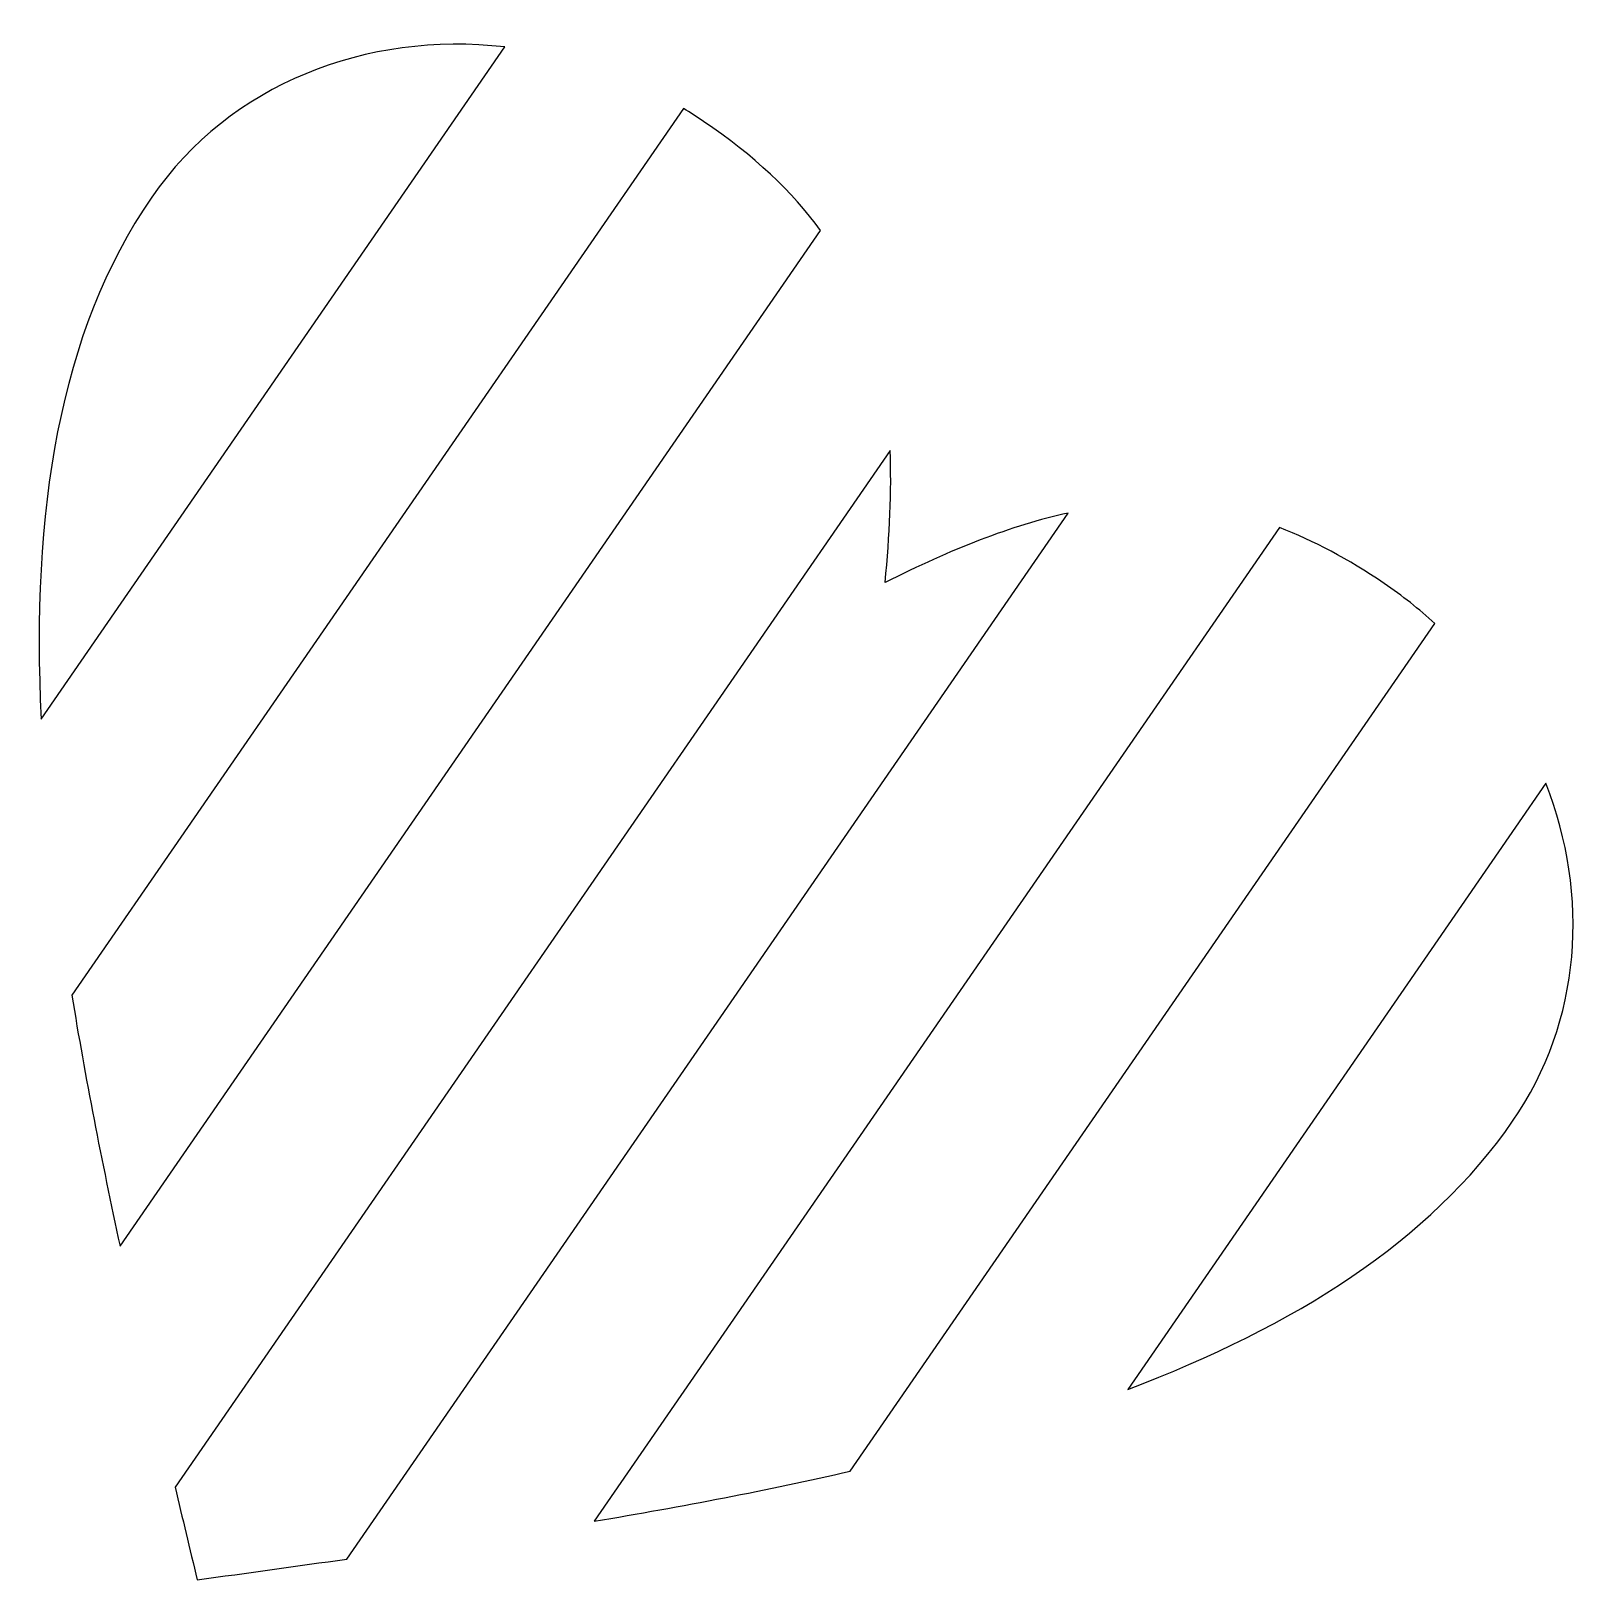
# Model space of a CAD drawing. Header units: centimetres. Extents: x -9.1 to 9.2, y -9 to 9.1.
import ezdxf

# ---------------------------------------------------------------- set-up
doc = ezdxf.new("R2010")
doc.units = ezdxf.units.CM
doc.header["$MEASUREMENT"] = 0
doc.layers.add('Camada 1', color=7, linetype='Continuous')

msp = doc.modelspace()

# ---------------------------------------------------------------- linework, layer by layer
at = {"layer": 'Camada 1'}
for points, knots in [([(-8.94568, 1.08713), (-9.06173, 3.49232), (-8.74502, 5.60357), (-7.652, 7.18797), (-7.652, 7.18797), (-6.7376, 8.51353), (-5.14005, 9.1298), (-3.52503, 8.94533), (-3.52503, 8.94533), (-3.52503, 8.94533), (-8.94568, 1.08713), (-8.94568, 1.08713), (-8.94568, 1.08713), (-8.94568, 1.08713), (-8.94568, 1.08713), (-8.94568, 1.08713)], [0, 0, 0, 0, 0.2, 0.2, 0.2, 0.2, 0.4, 0.4, 0.4, 0.4, 0.6, 0.6, 0.6, 0.6, 1, 1, 1, 1]), ([(-8.02247, -5.07702), (-8.23739, -4.08036), (-8.4308, -3.09852), (-8.58582, -2.14231), (-8.58582, -2.14231), (-8.58582, -2.14231), (-1.43384, 8.22549), (-1.43384, 8.22549), (-1.43384, 8.22549), (-1.35481, 8.17763), (-1.27631, 8.12765), (-1.19876, 8.07505), (-1.19876, 8.07505), (-0.60959, 7.67505), (-0.16212, 7.25553), (0.16993, 6.79907), (0.16993, 6.79907), (0.16993, 6.79907), (-8.02247, -5.07702), (-8.02247, -5.07702), (-8.02247, -5.07702), (-8.02247, -5.07702), (-8.02247, -5.07702), (-8.02247, -5.07702)], [0, 0, 0, 0, 0.14285714, 0.14285714, 0.14285714, 0.14285714, 0.28571429, 0.28571429, 0.28571429, 0.28571429, 0.42857143, 0.42857143, 0.42857143, 0.42857143, 0.57142857, 0.57142857, 0.57142857, 0.57142857, 0.71428571, 0.71428571, 0.71428571, 0.71428571, 1, 1, 1, 1]), ([(0.9233, 2.68334), (1.69826, 3.07162), (2.39862, 3.35186), (3.06587, 3.49577), (3.06587, 3.49577), (3.06587, 3.49577), (-5.37047, -8.73438), (-5.37047, -8.73438), (-5.37047, -8.73438), (-5.95184, -8.81672), (-6.53614, -8.89702), (-7.12034, -8.97735), (-7.12034, -8.97735), (-7.2067, -8.61617), (-7.29298, -8.25496), (-7.37849, -7.89425), (-7.37849, -7.89425), (-7.37849, -7.89425), (0.98176, 4.22541), (0.98176, 4.22541), (0.98176, 4.22541), (1.00125, 3.75165), (0.97813, 3.24039), (0.9233, 2.68334), (0.9233, 2.68334), (0.9233, 2.68334), (0.9233, 2.68334), (0.9233, 2.68334)], [0, 0, 0, 0, 0.125, 0.125, 0.125, 0.125, 0.25, 0.25, 0.25, 0.25, 0.375, 0.375, 0.375, 0.375, 0.5, 0.5, 0.5, 0.5, 0.625, 0.625, 0.625, 0.625, 0.75, 0.75, 0.75, 0.75, 1, 1, 1, 1]), ([(5.53626, 3.32559), (5.93303, 3.17412), (6.33707, 2.95904), (6.75792, 2.67329), (6.75792, 2.67329), (6.9703, 2.52922), (7.16808, 2.37256), (7.35135, 2.20567), (7.35135, 2.20567), (7.35135, 2.20567), (0.51362, -7.70674), (0.51362, -7.70674), (0.51362, -7.70674), (-0.44499, -7.92812), (-1.44834, -8.11928), (-2.47813, -8.29263), (-2.47813, -8.29263), (-2.47813, -8.29263), (5.53626, 3.32559), (5.53626, 3.32559), (5.53626, 3.32559), (5.53626, 3.32559), (5.53626, 3.32559), (5.53626, 3.32559)], [0, 0, 0, 0, 0.14285714, 0.14285714, 0.14285714, 0.14285714, 0.28571429, 0.28571429, 0.28571429, 0.28571429, 0.42857143, 0.42857143, 0.42857143, 0.42857143, 0.57142857, 0.57142857, 0.57142857, 0.57142857, 0.71428571, 0.71428571, 0.71428571, 0.71428571, 1, 1, 1, 1]), ([(8.64919, 0.33577), (9.16388, -0.97516), (9.0707, -2.44193), (8.26139, -3.61525), (8.26139, -3.61525), (7.2918, -5.02064), (5.712, -6.01134), (3.76101, -6.75038), (3.76101, -6.75038), (3.76101, -6.75038), (8.64919, 0.33577), (8.64919, 0.33577), (8.64919, 0.33577), (8.64919, 0.33577), (8.64919, 0.33577), (8.64919, 0.33577)], [0, 0, 0, 0, 0.2, 0.2, 0.2, 0.2, 0.4, 0.4, 0.4, 0.4, 0.6, 0.6, 0.6, 0.6, 1, 1, 1, 1])]:
    msp.add_open_spline(points, degree=3, knots=knots, dxfattribs=at)

doc.saveas('drawing.dxf')
